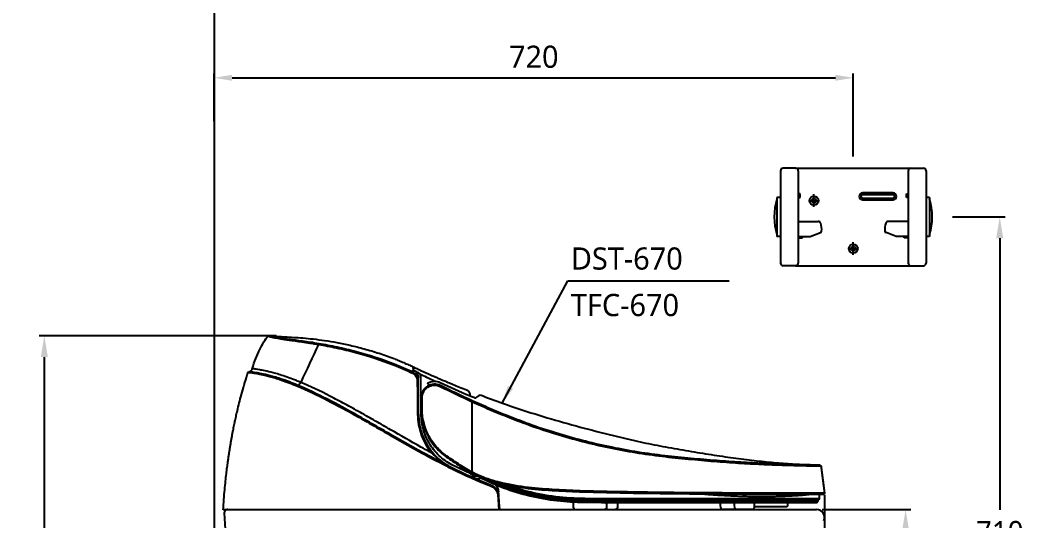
# Model space of a CAD drawing. Extents: x 5956 to 12061, y 2783 to 5292.
# Drawn here: x 5956 to 7088, y 3479 to 4044 of the extents above; entities that cross this region are included whole.
import ezdxf

# ---------------------------------------------------------------- set-up
doc = ezdxf.new("R2010")
doc.units = 0
doc.header["$LTSCALE"] = 20
doc.header["$MEASUREMENT"] = 0
doc.layers.get('0').update_dxf_attribs({"linetype": 'CONTINUOUS'})
doc.layers.get('DEFPOINTS').update_dxf_attribs({"linetype": 'CONTINUOUS'})
for name, color, linetype in [('1', 7, 'CONTINUOUS'), ('2', 2, 'CONTINUOUS'), ('4', 4, 'CONTINUOUS'), ('6', 6, 'CONTINUOUS')]:
    doc.layers.add(name, color=color, linetype=linetype)
doc.styles.add('ROMANS', font='NanumGothic.ttf', dxfattribs={"height": 10.144927})
doc.styles.get("Standard").update_dxf_attribs({"font": 'NanumGothic.ttf'})
doc.dimstyles.get("Standard").update_dxf_attribs({"dimtxt": 2.7, "dimasz": 2.5, "dimexe": 1.5, "dimexo": 1.5, "dimgap": 1.5, "dimtad": 1, "dimdec": 0, "dimlfac": 10, "dimzin": 0, "dimdsep": 46, "dimtxsty": 'Standard', "dimcen": 0, "dimclrt": 2, "dimadec": 0, "dimazin": 0, "dimtfac": 1, "dimtdec": 0, "dimtmove": 0, "dimatfit": 3, "dimfxl": 0, "dimtolj": 1, "dimtzin": 0, "dimarcsym": 0})

# ---------------------------------------------------------------- blocks, each defined once
blk = doc.blocks.new('*D58')
at = {"color": 3, "lineweight": -2}
for p, q in [((7006.6, 3821.8), (7065.9, 3821.8)), ((7059.9, 3797.8), (7059.9, 3491.7)), ((7059.9, 3135.8), (7059.9, 3441.8)), ((7049.4, 3111.8), (7065.9, 3111.8))]:
    blk.add_line(p, q, dxfattribs=at)
at = {"color": 3}
for points in [[(7055.9, 3797.8), (7063.9, 3797.8), (7059.9, 3821.8)], [(7055.9, 3135.8), (7063.9, 3135.8), (7059.9, 3111.8)]]:
    blk.add_solid(points, dxfattribs=at)
at = {"layer": 'DEFPOINTS', "color": 0}
for p in [(7004.8, 3821.8), (7047.6, 3111.8), (7059.9, 3111.8)]:
    blk.add_point(p, dxfattribs=at)
at = {"color": 2, "insert": (7059.9, 3466.8), "char_height": 24, "attachment_point": 5}
blk.add_mtext('\\A1;710', dxfattribs=at)
blk = doc.blocks.new('*D59')
at = {"layer": '1', "color": 3, "lineweight": -2}
for p, q in [((6174.8, 3929.7), (6174.8, 3983.6)), ((6194.8, 3978.6), (6874.8, 3978.6)), ((6894.8, 3889.9), (6894.8, 3983.6))]:
    blk.add_line(p, q, dxfattribs=at)
at = {"layer": '1', "color": 3}
for points in [[(6194.8, 3982), (6194.8, 3975.3), (6174.8, 3978.6)], [(6874.8, 3982), (6874.8, 3975.3), (6894.8, 3978.6)]]:
    blk.add_solid(points, dxfattribs=at)
at = {"layer": 'DEFPOINTS', "color": 0}
for p in [(6894.8, 3978.6), (6174.8, 3928.2), (6894.8, 3888.4)]:
    blk.add_point(p, dxfattribs=at)
at = {"layer": '1', "color": 2, "insert": (6534.8, 4002.2), "char_height": 25, "attachment_point": 5}
blk.add_mtext('\\A1;720', dxfattribs=at)
blk = doc.blocks.new('*D62')
at = {"color": 3, "lineweight": -2}
for p, q in [((6244.4, 3687.8), (5977.3, 3687.8)), ((5983.3, 3663.8), (5983.3, 3424.7)), ((5983.3, 3135.8), (5983.3, 3374.8)), ((6228.3, 3111.8), (5977.3, 3111.8))]:
    blk.add_line(p, q, dxfattribs=at)
at = {"color": 3}
for points in [[(5979.3, 3663.8), (5987.3, 3663.8), (5983.3, 3687.8)], [(5979.3, 3135.8), (5987.3, 3135.8), (5983.3, 3111.8)]]:
    blk.add_solid(points, dxfattribs=at)
at = {"layer": 'DEFPOINTS', "color": 0}
for p in [(6246.2, 3687.8), (5983.3, 3111.8), (6230.1, 3111.8)]:
    blk.add_point(p, dxfattribs=at)
at = {"color": 2, "insert": (5983.3, 3399.8), "char_height": 24, "attachment_point": 5}
blk.add_mtext('\\A1;575', dxfattribs=at)
blk = doc.blocks.new('*D63')
at = {"color": 3, "lineweight": -2}
for p, q in [((6859.9, 3491.8), (6959.8, 3491.8)), ((6953.8, 3467.8), (6953.8, 3326.8)), ((6953.8, 3135.8), (6953.8, 3276.7)), ((6726.6, 3111.8), (6959.8, 3111.8))]:
    blk.add_line(p, q, dxfattribs=at)
at = {"color": 3}
for points in [[(6949.8, 3467.8), (6957.8, 3467.8), (6953.8, 3491.8)], [(6949.8, 3135.8), (6957.8, 3135.8), (6953.8, 3111.8)]]:
    blk.add_solid(points, dxfattribs=at)
at = {"layer": 'DEFPOINTS', "color": 0}
for p in [(6858.1, 3491.8, 0), (6724.8, 3111.8), (6953.8, 3111.8)]:
    blk.add_point(p, dxfattribs=at)
at = {"color": 2, "insert": (6953.8, 3301.8), "char_height": 24, "attachment_point": 5}
blk.add_mtext('\\A1;380', dxfattribs=at)
blk = doc.blocks.new('*D55')
at = {"color": 3, "lineweight": -2}
for p, q in [((6862.4, 3508.3), (6862.4, 2895.9)), ((6174.8, 3110), (6174.8, 2895.9)), ((6198.8, 2901.9), (6838.4, 2901.9))]:
    blk.add_line(p, q, dxfattribs=at)
at = {"color": 3}
for points in [[(6198.8, 2905.9), (6198.8, 2897.9), (6174.8, 2901.9)], [(6838.4, 2905.9), (6838.4, 2897.9), (6862.4, 2901.9)]]:
    blk.add_solid(points, dxfattribs=at)
at = {"layer": 'DEFPOINTS', "color": 0}
for p in [(6862.4, 3510.1), (6174.8, 3111.8), (6862.4, 2901.9)]:
    blk.add_point(p, dxfattribs=at)
at = {"color": 2, "insert": (6498.5, 2926.9), "char_height": 24, "attachment_point": 5}
blk.add_mtext('\\A1;690', dxfattribs=at)

msp = doc.modelspace()

# ---------------------------------------------------------------- linework, layer by layer
at = {"color": 7}
for p, q in [((6186, 3487.7), (6194.4, 3342.2)), ((6190, 3492), (6853.4, 3492))]:
    msp.add_line(p, q, dxfattribs=at)
msp.add_arc((6853.4, 3483), 9, 334.1921, 90, dxfattribs=at)
at = {"layer": '1'}
for p, q in [((6845.1, 3840.1), (6856.1, 3840.1)), ((6850.5, 3833.2), (6850.5, 3847.5)), ((6894.8, 3778.9), (6894.8, 3793.3)), ((6889.4, 3785.8), (6900.4, 3785.8))]:
    msp.add_line(p, q, dxfattribs=at)
at = {"layer": '1', "color": 0, "linetype": 'Continuous'}
for p, q in [((6407.9, 3599.3), (6407.6, 3640.3)), ((6415.6, 3634.6), (6415.6, 3634.6)), ((6579.5, 3494), (6579.5, 3499.2)), ((6619.3, 3500), (6619.3, 3500)), ((6629.2, 3498.7), (6629.2, 3494)), ((6591.5, 3492), (6614.9, 3492)), ((6614.9, 3492), (6626.6, 3492)), ((6616.8, 3498.5), (6616.8, 3494)), ((6627.2, 3492), (6626.6, 3492)), ((6745.2, 3497), (6745.2, 3498.6)), ((6745.5, 3493.8), (6745.2, 3497)), ((6762.8, 3492), (6748.8, 3492)), ((6760.8, 3498.5), (6760.8, 3497)), ((6760.8, 3497), (6761.1, 3493.8)), ((6783.2, 3497), (6783, 3493.8)), ((6783.2, 3498.6), (6783.2, 3497))]:
    msp.add_line(p, q, dxfattribs=at)
at = {"layer": '1', "color": 7, "linetype": 'Continuous'}
msp.add_arc((6190, 3488), 4, 90, 184.9483, dxfattribs=at)
at = {"layer": '1', "color": 0, "linetype": 'Continuous'}
for centre, start, end in [((6581.5, 3494), 180, 270), ((6627.2, 3494), 270, 0), ((6747.5, 3494), 185, 270), ((6781, 3494), 270, 355)]:
    msp.add_arc(centre, 2, start, end, dxfattribs=at)
at = {"layer": '1', "color": 0, "linetype": 'Continuous', "extrusion": (0, 0, -1)}
for centre, major_axis, ratio, start_param, end_param in [((6415.9, 3634.2), (-0.472, -0.166), 0.998352, 5.760876, 7.675567), ((6436.6, 3541.1), (0.527, 0.85), 0.203101, 5.825232, 6.283098), ((6857.4, 3540.9), (-0.935, 0.354), 1, 1.234112, 2.650131), ((6469.9, 3529.8), (0.86, 2.87), 0.996884, 3.26037, 4.417299), ((6482.2, 3511), (-13, -0.8), 0.999993, 2.402259, 3.142017), ((6618.2, 3498.5), (0, -1.5), 0.951057, 1.570723, 3.141585)]:
    msp.add_ellipse(centre, major_axis=major_axis, ratio=ratio, start_param=start_param, end_param=end_param, dxfattribs=at)
at = {"layer": '1', "color": 0, "linetype": 'Continuous', "extrusion": (-1.12482e-32, 6.12323e-17, -1)}
for centre, major_axis, ratio, start_param, end_param in [((6861.4, 3510.1), (0, 1), 1, 1.441379, 3.143103), ((6759.5, 3498.5), (0, 1.5), 0.866025, 0, 1.570796), ((6614.9, 3494), (0, 2), 0.951057, 1.570796, 3.141593), ((6762.8, 3494), (0, 2), 0.866025, 3.141593, 4.625123)]:
    msp.add_ellipse(centre, major_axis=major_axis, ratio=ratio, start_param=start_param, end_param=end_param, dxfattribs=at)
at = {"layer": '1', "color": 0, "linetype": 'Continuous'}
for points, knots in [([(6217.6, 3650.4), (6218.8, 3654.4), (6221.4, 3661.9), (6225.7, 3672.1), (6230.2, 3680.6), (6233.7, 3685.4), (6235.5, 3687.5)], [0, 0, 0, 0, 0.304385, 0.571208, 0.80219, 1, 1, 1, 1]), ([(6235.4, 3687.5), (6235.5, 3687.5), (6235.5, 3687.6), (6235.7, 3687.7), (6235.7, 3687.7), (6235.7, 3687.7)], [0, 0, 0, 0, 0.378251, 0.985449, 1, 1, 1, 1]), ([(6235.4, 3687.4), (6235.4, 3687.4), (6235.4, 3687.4), (6235.4, 3687.4), (6235.9, 3687.3), (6237.8, 3686.8), (6238.5, 3686.6), (6240.6, 3686.2), (6241.8, 3685.9), (6245, 3685.2), (6247, 3684.9), (6252.1, 3684), (6255.3, 3683.5), (6263.2, 3682.3), (6268, 3681.7), (6276.4, 3680.6), (6279.3, 3680.1), (6285.6, 3679.2), (6288.9, 3678.6), (6292.3, 3678)], [0, 0, 0, 0, 0.00006, 0.00006, 0.250045, 0.250045, 0.375038, 0.375038, 0.50003, 0.50003, 0.625023, 0.625023, 0.750015, 0.750015, 0.875008, 0.875008, 0.937504, 0.937504, 1, 1, 1, 1]), ([(6292.9, 3678.8), (6286, 3680), (6279.8, 3680.9), (6268.7, 3682.4), (6263.8, 3683), (6256, 3684.1), (6252.9, 3684.5), (6247.8, 3685.4), (6245.9, 3685.8), (6242.6, 3686.4), (6241.4, 3686.6), (6239.4, 3687.1), (6238.6, 3687.2), (6236.7, 3687.6), (6236.2, 3687.8), (6236.2, 3687.8)], [0, 0, 0, 0, 0.125071, 0.125071, 0.250142, 0.250142, 0.375213, 0.375213, 0.500284, 0.500284, 0.625355, 0.625355, 0.750426, 0.750426, 1, 1, 1, 1]), ([(6236.2, 3687.7), (6237.4, 3687.7), (6240.9, 3687.5), (6247, 3687.1), (6255.1, 3686.6), (6264.5, 3686), (6275, 3685.4), (6286.7, 3684.2), (6299.5, 3682.5), (6313.4, 3680.2), (6328.3, 3677.1), (6344.2, 3673.1), (6360.7, 3668.1), (6371.8, 3664.2), (6377.3, 3662.1)], [0, 0, 0, 0, 0.023961, 0.072428, 0.128763, 0.193182, 0.266673, 0.348247, 0.437846, 0.535461, 0.641095, 0.754746, 0.876409, 1, 1, 1, 1]), ([(6292.3, 3678), (6298.8, 3676.9), (6305.7, 3675.6), (6319.7, 3672.6), (6326.8, 3670.9), (6348.5, 3665.1), (6362.8, 3660.4), (6376.9, 3654.9)], [0, 0, 0, 0, 0.25, 0.25, 0.5, 0.5, 1, 1, 1, 1]), ([(6377.4, 3655.8), (6363.3, 3661.3), (6349, 3666), (6327.4, 3671.7), (6320.2, 3673.4), (6306.2, 3676.4), (6299.4, 3677.7), (6292.9, 3678.8)], [0, 0, 0, 0, 0.5, 0.5, 0.75, 0.75, 1, 1, 1, 1]), ([(6377.4, 3662.1), (6379.1, 3661.4), (6382.8, 3659.9), (6388.3, 3657.6), (6393.6, 3655.2), (6397.1, 3653.6), (6398.7, 3652.8)], [0, 0, 0, 0, 0.246607, 0.50755, 0.767175, 1, 1, 1, 1]), ([(6184.8, 3491.7), (6185.1, 3495.5), (6185.6, 3503.1), (6186.5, 3513.8), (6187.5, 3523.6), (6188.4, 3532), (6189.3, 3539.3), (6190.1, 3545.2), (6190.8, 3550.1), (6191.4, 3554.2), (6192, 3558), (6192.6, 3561.9), (6193.3, 3565.9), (6193.9, 3569.8), (6194.6, 3573.6), (6195.3, 3577.3), (6196, 3580.8), (6196.6, 3584.2), (6197.4, 3588), (6198.4, 3592.6), (6199.7, 3598.6), (6201.4, 3606), (6203.5, 3614.6), (6206.2, 3624.5), (6209.3, 3635.3), (6211.7, 3642.8), (6213, 3646.6)], [0, 0, 0, 0, 0.072735, 0.14319, 0.205216, 0.259096, 0.30507, 0.343344, 0.374086, 0.398406, 0.422475, 0.447347, 0.473008, 0.498699, 0.52322, 0.546597, 0.569088, 0.590764, 0.61273, 0.642532, 0.681456, 0.729285, 0.785758, 0.850575, 0.923405, 1, 1, 1, 1]), ([(6213, 3646.6), (6213, 3646.7), (6213.1, 3646.8), (6213.2, 3647), (6213.3, 3647.1), (6213.3, 3647.1)], [0, 0, 0, 0, 0.274739, 0.694747, 1, 1, 1, 1]), ([(6213, 3646.6), (6213, 3646.6), (6213.5, 3646.5), (6216.2, 3646.2), (6218.1, 3646), (6223.1, 3645.2), (6225.1, 3644.8), (6230.2, 3643.7), (6233.2, 3643), (6240.8, 3641), (6245.4, 3639.6), (6256, 3636), (6262, 3633.7), (6268.5, 3631)], [0, 0, 0, 0, 0.249836, 0.249836, 0.499891, 0.499891, 0.624918, 0.624918, 0.749945, 0.749945, 0.874973, 0.874973, 1, 1, 1, 1]), ([(6268.2, 3632.2), (6262.1, 3634.7), (6256.4, 3636.9), (6246.2, 3640.4), (6241.6, 3641.8), (6234, 3643.8), (6231, 3644.5), (6225.9, 3645.6), (6223.9, 3645.9), (6218.9, 3646.7), (6217, 3646.9), (6214.4, 3647.2), (6213.8, 3647.2), (6213.7, 3647.2)], [0, 0, 0, 0, 0.12178, 0.12178, 0.249465, 0.249465, 0.377151, 0.377151, 0.504836, 0.504836, 0.760207, 0.760207, 1, 1, 1, 1]), ([(6213.8, 3647.3), (6213.9, 3647.3), (6214, 3647.3), (6214.4, 3647.4), (6215.1, 3647.7), (6216, 3648.2), (6216.8, 3648.9), (6217.4, 3649.8), (6217.6, 3650.4), (6217.7, 3650.7)], [0, 0, 0, 0, 0.059021, 0.184833, 0.321789, 0.487634, 0.667506, 0.875211, 1, 1, 1, 1]), ([(6272.2, 3635.3), (6270.6, 3636), (6269, 3636.6), (6266, 3637.8), (6264.5, 3638.4), (6260.2, 3640), (6257.4, 3641), (6252.2, 3642.8), (6249.7, 3643.6), (6245.3, 3645), (6243.2, 3645.5), (6237.6, 3647), (6234.6, 3647.7), (6229.6, 3648.8), (6227.7, 3649.1), (6222.9, 3650), (6220.9, 3650.3), (6218.3, 3650.6), (6217.7, 3650.7), (6217.7, 3650.7)], [0, 0, 0, 0, 0.031391, 0.031391, 0.062783, 0.062783, 0.125565, 0.125565, 0.188348, 0.188348, 0.25113, 0.25113, 0.376695, 0.376695, 0.50226, 0.50226, 0.753391, 0.753391, 1, 1, 1, 1]), ([(6376.9, 3654.9), (6380.6, 3653.5), (6384.1, 3652), (6391.2, 3648.9), (6394.8, 3647.3), (6398.3, 3645.7)], [0, 0, 0, 0, 0.499788, 0.499788, 1, 1, 1, 1]), ([(6398.8, 3646.5), (6395.2, 3648.2), (6391.7, 3649.8), (6384.6, 3652.9), (6381, 3654.4), (6377.4, 3655.8), (6377.4, 3655.8), (6377.4, 3655.8)], [0, 0, 0, 0, 0.499957, 0.499957, 0.999997, 0.999997, 1, 1, 1, 1]), ([(6398.6, 3652.9), (6400.1, 3652.2), (6403, 3650.8), (6407.1, 3648.9), (6410.9, 3647.2), (6413.2, 3646.1), (6414.4, 3645.7)], [0, 0, 0, 0, 0.289339, 0.554493, 0.789052, 1, 1, 1, 1]), ([(6398.7, 3652.8), (6398.7, 3652.8), (6398.7, 3652.8), (6398.7, 3652.8), (6398.7, 3652.7), (6398.7, 3652.2), (6398.7, 3651.8), (6398.7, 3650.7), (6398.8, 3650.2), (6398.8, 3649.4)], [0, 0, 0, 0, 0.000624, 0.000624, 0.362664, 0.362664, 0.724704, 0.724704, 1, 1, 1, 1]), ([(6398.7, 3649.3), (6400.1, 3648.7), (6401.4, 3648), (6404.1, 3646.4), (6405.4, 3645.6), (6406.8, 3644.7)], [0, 0, 0, 0, 0.5, 0.5, 1, 1, 1, 1]), ([(6398.7, 3649.3), (6400.5, 3648.5), (6402, 3647.2), (6404, 3644), (6404.6, 3642.2), (6404.6, 3640.3)], [0, 0, 0, 0, 0.5, 0.5, 1, 1, 1, 1]), ([(6404.6, 3637.5), (6404.6, 3639.4), (6404, 3641.3), (6402, 3644.5), (6400.5, 3645.7), (6398.8, 3646.5)], [0, 0, 0, 0, 0.5, 0.5, 1, 1, 1, 1]), ([(6407.6, 3562.4), (6396.2, 3568.7), (6384.8, 3575.3), (6367.8, 3585.1), (6362.1, 3588.4), (6350.7, 3594.9), (6345.1, 3598.1), (6333.7, 3604.5), (6328, 3607.7), (6316.6, 3613.9), (6310.8, 3616.9), (6293.9, 3625.6), (6282.7, 3630.9), (6272.2, 3635.3)], [0, 0, 0, 0, 0.25, 0.25, 0.375, 0.375, 0.5, 0.5, 0.625, 0.625, 0.75, 0.75, 1, 1, 1, 1]), ([(6398.3, 3645.7), (6399.9, 3644.9), (6401.2, 3643.8), (6403, 3640.9), (6403.5, 3639.2), (6403.6, 3637.5)], [0, 0, 0, 0, 0.5, 0.5, 1, 1, 1, 1]), ([(6403.6, 3637.5), (6403.6, 3636.8), (6403.6, 3636.2), (6403.6, 3632.8), (6403.6, 3630.2), (6403.7, 3618), (6403.8, 3608.6), (6403.9, 3599.1)], [0, 0, 0, 0, 0.052132, 0.052132, 0.260659, 0.260659, 1, 1, 1, 1]), ([(6404.6, 3637.5), (6404.6, 3638.1), (6404.6, 3638.6), (6404.6, 3639.5), (6404.6, 3639.9), (6404.6, 3640.3)], [0, 0, 0, 0, 0.535674, 0.535674, 1, 1, 1, 1]), ([(6414.1, 3645.8), (6416, 3644.9), (6419.6, 3643.3), (6424.5, 3641.2), (6428.5, 3639.4), (6431.7, 3638), (6435, 3636.7), (6439, 3635), (6444.5, 3632.7), (6451.4, 3629.8), (6456.5, 3627.8), (6459.3, 3626.7)], [0, 0, 0, 0, 0.129187, 0.238566, 0.328167, 0.398017, 0.452989, 0.543325, 0.664653, 0.816907, 1, 1, 1, 1]), ([(6415.6, 3634.6), (6417.7, 3635.8), (6420.1, 3636.5), (6424.8, 3636.7), (6427.2, 3636.2), (6429.4, 3635.2)], [0, 0, 0, 0, 0.5, 0.5, 1, 1, 1, 1]), ([(6268.5, 3631), (6279, 3626.6), (6290.5, 3621.1), (6313.5, 3609.4), (6324.9, 3603.2), (6342.1, 3593.5), (6347.8, 3590.3), (6359.2, 3583.7), (6364.9, 3580.5), (6382, 3570.6), (6393.4, 3564), (6405, 3557.7)], [0, 0, 0, 0, 0.25, 0.25, 0.5, 0.5, 0.625, 0.625, 0.75, 0.75, 1, 1, 1, 1]), ([(6405.4, 3558.5), (6393.8, 3564.8), (6382.4, 3571.4), (6365.3, 3581.3), (6359.6, 3584.6), (6348.1, 3591.1), (6342.4, 3594.4), (6325.2, 3604.1), (6313.7, 3610.4), (6290.9, 3622), (6279.8, 3627.3), (6269.1, 3631.8)], [0, 0, 0, 0, 0.25, 0.25, 0.375, 0.375, 0.5, 0.5, 0.75, 0.75, 1, 1, 1, 1]), ([(6429.7, 3631.6), (6427.4, 3632.7), (6424.8, 3633.2), (6419.8, 3633), (6417.3, 3632.2), (6410.8, 3628.1), (6408.1, 3623.2), (6408.1, 3618)], [0, 0, 0, 0, 0.25, 0.25, 0.5, 0.5, 1, 1, 1, 1]), ([(6409.1, 3618.1), (6409.1, 3622.8), (6411.6, 3627.5), (6417.6, 3631.3), (6420, 3632), (6424.7, 3632.3), (6427.1, 3631.8), (6429.2, 3630.7)], [0, 0, 0, 0, 0.5, 0.5, 0.75, 0.75, 1, 1, 1, 1]), ([(6415.6, 3633.8), (6415.7, 3633.6), (6415.7, 3633.3), (6415.9, 3632.8), (6416, 3632.6), (6416.1, 3632.1), (6416.2, 3631.9), (6416.3, 3631.7)], [0, 0, 0, 0, 0.407109, 0.407109, 0.718245, 0.718245, 1, 1, 1, 1]), ([(6459, 3626.8), (6459.5, 3626.6), (6460.5, 3626), (6461.8, 3624.7), (6462.6, 3623.1), (6462.8, 3621.9), (6462.8, 3621.3)], [0, 0, 0, 0, 0.244525, 0.5, 0.755475, 1, 1, 1, 1]), ([(6409, 3605.1), (6409, 3605.8), (6409, 3606.4), (6409, 3609.8), (6409.1, 3612.4), (6409.1, 3616.1), (6409.1, 3617.1), (6409.1, 3618.1)], [0, 0, 0, 0, 0.154236, 0.154236, 0.771181, 0.771181, 1, 1, 1, 1]), ([(6462.5, 3620.3), (6464.2, 3619.6), (6465.9, 3618.9), (6468.5, 3618), (6469.4, 3617.7), (6469.5, 3617.8)], [0, 0, 0, 0, 0.5, 0.5, 1, 1, 1, 1]), ([(6465.3, 3534), (6465.3, 3537.7), (6465.4, 3541.3), (6465.4, 3556.7), (6465.4, 3568.5), (6465.4, 3591.3), (6465.4, 3602.4), (6465.4, 3613.5)], [0, 0, 0, 0, 0.138228, 0.138228, 0.581115, 0.581115, 1, 1, 1, 1]), ([(6465.4, 3613.5), (6465.4, 3613.7), (6465.4, 3613.8), (6465.4, 3614), (6465.4, 3614.2), (6465.4, 3614.4), (6465.4, 3614.4), (6465.4, 3614.5), (6465.4, 3614.6), (6465.4, 3614.6)], [0, 0, 0, 0, 0.266094, 0.266094, 0.532998, 0.532998, 0.785782, 0.785782, 1, 1, 1, 1]), ([(6857.4, 3541.9), (6857.4, 3541.9), (6856.3, 3542), (6853.2, 3542), (6851.8, 3542), (6848.6, 3542.1), (6846.8, 3542.1), (6840.4, 3542.3), (6835.2, 3542.4), (6826, 3542.6), (6822.7, 3542.7), (6815.6, 3542.9), (6812, 3543.1), (6800.7, 3543.5), (6792.7, 3543.8), (6775.8, 3544.7), (6767, 3545.2), (6748.8, 3546.4), (6739.5, 3547.1), (6720.5, 3548.7), (6710.8, 3549.6), (6691.1, 3551.5), (6681.2, 3552.6), (6661.3, 3555.2), (6651.3, 3556.7), (6621.5, 3562), (6601.6, 3566.4), (6571.9, 3574.5), (6561.9, 3577.4), (6542.2, 3583.7), (6532.4, 3587.1), (6503.3, 3598), (6484.2, 3606), (6465.4, 3614.6)], [0, 0, 0, 0, 0.0625, 0.0625, 0.09375, 0.09375, 0.125, 0.125, 0.1875, 0.1875, 0.21875, 0.21875, 0.25, 0.25, 0.3125, 0.3125, 0.375, 0.375, 0.4375, 0.4375, 0.5, 0.5, 0.5625, 0.5625, 0.625, 0.625, 0.75, 0.75, 0.8125, 0.8125, 0.875, 0.875, 1, 1, 1, 1]), ([(6465.4, 3613.5), (6484.3, 3604.9), (6503.4, 3596.9), (6532.6, 3586.1), (6542.4, 3582.6), (6562.3, 3576.3), (6572.2, 3573.4), (6602, 3565.4), (6622, 3560.9), (6651.9, 3555.7), (6661.9, 3554.2), (6681.8, 3551.6), (6691.8, 3550.5), (6711.5, 3548.6), (6721.3, 3547.7), (6740.4, 3546.1), (6749.7, 3545.4), (6767.8, 3544.2), (6776.7, 3543.7), (6793.6, 3542.9), (6801.6, 3542.5), (6812.9, 3542.1), (6816.6, 3542), (6823.6, 3541.8), (6827, 3541.7), (6836.2, 3541.5), (6841.4, 3541.4), (6847.7, 3541.2), (6849.6, 3541.2), (6852.8, 3541.2), (6854.1, 3541.1), (6857.3, 3541.1), (6858.4, 3541.1), (6858.4, 3541.1)], [0, 0, 0, 0, 0.125, 0.125, 0.1875, 0.1875, 0.25, 0.25, 0.375, 0.375, 0.4375, 0.4375, 0.5, 0.5, 0.5625, 0.5625, 0.625, 0.625, 0.6875, 0.6875, 0.75, 0.75, 0.78125, 0.78125, 0.8125, 0.8125, 0.875, 0.875, 0.90625, 0.90625, 0.9375, 0.9375, 1, 1, 1, 1]), ([(6469.5, 3617.8), (6470.3, 3618.5), (6471.1, 3619), (6472.3, 3619.8), (6472.8, 3620.1), (6474.5, 3621.2), (6474.5, 3621), (6474.5, 3621.2), (6474.5, 3621.2), (6474.5, 3621.2)], [0, 0, 0, 0, 0.249929, 0.249929, 0.499857, 0.499857, 0.999715, 0.999715, 1, 1, 1, 1]), ([(6474.5, 3621.2), (6482.9, 3617.9), (6503.3, 3610.3), (6536.1, 3599.4), (6573.1, 3588.6), (6610.5, 3578.7), (6644, 3570.4), (6673.7, 3564.2), (6699.5, 3559.6), (6725.1, 3555.3), (6750.1, 3551.5), (6774, 3548.2), (6796.8, 3545.7), (6818.4, 3543.8), (6838.5, 3542.6), (6851.4, 3542.1), (6857.4, 3542)], [0, 0, 0, 0, 0.068423, 0.16654, 0.264421, 0.362867, 0.461642, 0.528285, 0.595086, 0.661645, 0.726435, 0.788313, 0.846094, 0.901252, 0.954235, 1, 1, 1, 1]), ([(6408, 3605.1), (6408, 3600), (6408.6, 3594.9), (6411, 3585), (6412.7, 3580.3), (6417.3, 3571.3), (6420.1, 3567), (6426.6, 3559.3), (6430.3, 3555.8), (6434.4, 3552.8)], [0, 0, 0, 0, 0.25, 0.25, 0.5, 0.5, 0.75, 0.75, 1, 1, 1, 1]), ([(6434.9, 3553.6), (6430.9, 3556.6), (6427.3, 3560), (6420.9, 3567.6), (6418.1, 3571.8), (6413.7, 3580.7), (6411.9, 3585.4), (6409.6, 3595.1), (6409, 3600.1), (6409, 3605.1)], [0, 0, 0, 0, 0.25, 0.25, 0.5, 0.5, 0.75, 0.75, 1, 1, 1, 1]), ([(6403.9, 3599.1), (6404, 3591.3), (6405.4, 3583.6), (6410.7, 3568.8), (6414.6, 3562.1), (6419.6, 3556)], [0, 0, 0, 0, 0.5, 0.5, 1, 1, 1, 1]), ([(6404.9, 3599.3), (6405, 3592.9), (6405.9, 3586.6), (6409.5, 3574.6), (6412.1, 3568.8), (6417.2, 3560.8), (6419, 3558.3), (6423.1, 3553.5), (6425.3, 3551.2), (6432.3, 3544.9), (6437.6, 3541.4), (6443.3, 3538.6)], [0, 0, 0, 0, 0.25, 0.25, 0.5, 0.5, 0.625, 0.625, 0.75, 0.75, 1, 1, 1, 1]), ([(6420.4, 3556.6), (6415.5, 3562.6), (6411.7, 3569.2), (6406.4, 3583.7), (6405, 3591.4), (6404.9, 3599.1)], [0, 0, 0, 0, 0.5, 0.5, 1, 1, 1, 1]), ([(6444.6, 3541.3), (6439.1, 3543.9), (6434.2, 3547.3), (6427.4, 3553.3), (6425.3, 3555.5), (6421.4, 3560.1), (6419.6, 3562.5), (6414.8, 3570.1), (6412.3, 3575.7), (6408.9, 3587.1), (6408, 3593.2), (6407.9, 3599.3)], [0, 0, 0, 0, 0.25, 0.25, 0.375, 0.375, 0.5, 0.5, 0.75, 0.75, 1, 1, 1, 1]), ([(6419.6, 3556), (6418.9, 3556.3), (6418.2, 3556.7), (6414.2, 3558.9), (6410.9, 3560.6), (6407.6, 3562.4)], [0, 0, 0, 0, 0.178024, 0.178024, 1, 1, 1, 1]), ([(6434.4, 3552.8), (6439.3, 3549.1), (6444.4, 3545.6), (6454.7, 3538.8), (6459.9, 3535.6), (6465.3, 3532.8)], [0, 0, 0, 0, 0.5, 0.5, 1, 1, 1, 1]), ([(6465.3, 3534), (6460, 3536.8), (6454.9, 3539.9), (6444.8, 3546.6), (6439.8, 3550), (6434.9, 3553.6)], [0, 0, 0, 0, 0.5, 0.5, 1, 1, 1, 1]), ([(6443.3, 3538.6), (6445.1, 3537.8), (6446.9, 3536.9), (6452.7, 3534.2), (6456.7, 3532.3), (6460.7, 3530.5)], [0, 0, 0, 0, 0.312735, 0.312735, 1, 1, 1, 1]), ([(6466.9, 3529.8), (6466.8, 3529.8), (6466.1, 3530.3), (6464.2, 3531.6), (6463.1, 3532.4), (6461.9, 3533.2)], [0, 0, 0, 0, 0.5, 0.5, 1, 1, 1, 1]), ([(6862.4, 3510.2), (6862.4, 3510.2), (6861.3, 3510.2), (6857, 3510.2), (6853.8, 3510.2), (6845.4, 3510.3), (6840.1, 3510.3), (6831, 3510.3), (6827.8, 3510.3), (6821, 3510.3), (6817.4, 3510.3), (6806.3, 3510.3), (6798.3, 3510.3), (6781.7, 3510.4), (6773.1, 3510.4), (6755.3, 3510.5), (6746, 3510.6), (6727, 3510.7), (6717.2, 3510.8), (6687.8, 3511), (6667.9, 3511.3), (6627.7, 3511.9), (6607.2, 3512.3), (6576.3, 3513.4), (6566, 3513.9), (6545.4, 3515.1), (6535.1, 3515.9), (6514.6, 3518.5), (6504.5, 3520.4), (6489.4, 3524.3), (6484.3, 3525.9), (6474.6, 3529.5), (6469.9, 3531.6), (6465.3, 3534)], [0, 0, 0, 0, 0.0625, 0.0625, 0.125, 0.125, 0.1875, 0.1875, 0.21875, 0.21875, 0.25, 0.25, 0.3125, 0.3125, 0.375, 0.375, 0.4375, 0.4375, 0.5, 0.5, 0.625, 0.625, 0.75, 0.75, 0.8125, 0.8125, 0.875, 0.875, 0.9375, 0.9375, 0.96875, 0.96875, 1, 1, 1, 1]), ([(6465.3, 3532.8), (6469.9, 3530.5), (6474.6, 3528.4), (6484.3, 3524.8), (6489.3, 3523.3), (6504.4, 3519.3), (6514.5, 3517.5), (6534.9, 3514.9), (6545.1, 3514.1), (6565.7, 3512.8), (6575.9, 3512.4), (6606.8, 3511.3), (6627.2, 3510.9), (6667.3, 3510.2), (6687.1, 3510), (6716.4, 3509.7), (6726.2, 3509.7), (6745.2, 3509.5), (6754.4, 3509.5), (6772.2, 3509.4), (6780.8, 3509.3), (6797.4, 3509.3), (6805.3, 3509.2), (6816.4, 3509.2), (6820, 3509.2), (6826.8, 3509.2), (6830, 3509.2), (6839.1, 3509.2), (6844.4, 3509.1), (6852.8, 3509.1), (6856, 3509.1), (6860.3, 3509.1), (6861.4, 3509.1), (6861.4, 3509.1)], [0, 0, 0, 0, 0.03125, 0.03125, 0.0625, 0.0625, 0.125, 0.125, 0.1875, 0.1875, 0.25, 0.25, 0.375, 0.375, 0.5, 0.5, 0.5625, 0.5625, 0.625, 0.625, 0.6875, 0.6875, 0.75, 0.75, 0.78125, 0.78125, 0.8125, 0.8125, 0.875, 0.875, 0.9375, 0.9375, 1, 1, 1, 1]), ([(6460.7, 3530.5), (6462.6, 3529.6), (6464.5, 3528.8), (6467.5, 3527.5), (6468.6, 3527.1), (6468.7, 3527)], [0, 0, 0, 0, 0.5, 0.5, 1, 1, 1, 1]), ([(6472.1, 3529.7), (6472.1, 3529.8), (6472.2, 3529.8), (6472.5, 3530.1), (6472.6, 3530.4), (6472.6, 3530.4), (6472.5, 3530.1), (6472, 3529.6), (6471.6, 3529.4), (6470.2, 3529.1), (6468.7, 3529.2), (6466.9, 3529.8)], [0, 0, 0, 0, 0.034488, 0.034488, 0.227591, 0.227591, 0.420693, 0.420693, 0.613795, 0.613795, 1, 1, 1, 1]), ([(6468.7, 3527), (6470.6, 3526.5), (6472, 3526.3), (6473.5, 3526.6), (6473.9, 3526.9), (6474.4, 3527.3), (6474.5, 3527.7), (6474.5, 3527.7), (6474.5, 3527.7), (6474.5, 3527.7)], [0, 0, 0, 0, 0.499963, 0.499963, 0.749944, 0.749944, 0.999925, 0.999925, 1, 1, 1, 1]), ([(6471.8, 3529.8), (6475.4, 3527.7), (6479.1, 3525.8), (6492.2, 3519.5), (6501.8, 3515.8), (6521.5, 3509.5), (6531.6, 3506.9), (6551.9, 3503), (6562.2, 3501.7), (6582.8, 3500.2), (6593.1, 3500.1), (6613.6, 3500), (6623.9, 3500), (6654.4, 3500), (6674.6, 3500), (6714.2, 3500), (6733.6, 3500), (6770.3, 3500), (6787.4, 3500), (6810.6, 3500), (6817.8, 3500), (6830.5, 3500), (6836, 3500), (6844.8, 3500), (6848.2, 3500), (6852.7, 3500), (6853.8, 3500), (6853.8, 3500)], [0, 0, 0, 0, 0.026199, 0.026199, 0.09112, 0.09112, 0.15604, 0.15604, 0.22096, 0.22096, 0.28588, 0.28588, 0.3508, 0.3508, 0.48064, 0.48064, 0.61048, 0.61048, 0.74032, 0.74032, 0.80524, 0.80524, 0.87016, 0.87016, 0.93508, 0.93508, 1, 1, 1, 1]), ([(6472.9, 3529.2), (6472.9, 3529.1), (6473.2, 3528.6), (6473.7, 3528), (6474.3, 3527.8), (6474.5, 3527.7)], [0, 0, 0, 0, 0.193652, 0.663164, 1, 1, 1, 1]), ([(6854.8, 3501), (6854.8, 3501), (6853.7, 3501), (6849.2, 3501), (6845.9, 3501), (6837, 3501), (6831.6, 3501), (6818.9, 3501), (6811.7, 3501), (6788.6, 3501), (6771.4, 3501), (6734.7, 3501), (6715.3, 3501), (6675.6, 3501), (6655.4, 3501), (6624.8, 3501), (6614.5, 3501), (6594, 3501), (6583.6, 3501.1), (6563, 3502.6), (6552.7, 3503.9), (6532.3, 3507.7), (6522.3, 3510.3), (6502.5, 3516.6), (6492.8, 3520.3), (6482.4, 3525.3), (6481.3, 3525.8), (6480.3, 3526.3)], [0, 0, 0, 0, 0.066155, 0.066155, 0.132311, 0.132311, 0.198466, 0.198466, 0.264621, 0.264621, 0.396932, 0.396932, 0.529242, 0.529242, 0.661553, 0.661553, 0.727708, 0.727708, 0.793864, 0.793864, 0.860019, 0.860019, 0.926174, 0.926174, 0.99233, 0.99233, 1, 1, 1, 1]), ([(6486.9, 3518.1), (6489, 3517.3), (6490.8, 3515.8), (6493.5, 3512.2), (6494.3, 3510), (6494.4, 3507.7)], [0, 0, 0, 0, 0.5, 0.5, 1, 1, 1, 1]), ([(6495.4, 3507.7), (6495.3, 3510.2), (6494.4, 3512.6), (6491.5, 3516.5), (6489.6, 3518.1), (6487.3, 3519)], [0, 0, 0, 0, 0.5, 0.5, 1, 1, 1, 1]), ([(6495.4, 3507.7), (6495.4, 3507.8), (6495.4, 3508.1), (6495.3, 3509.4), (6495.3, 3509.9), (6495.2, 3510.8), (6495.2, 3511.1), (6495.2, 3511.6), (6495.2, 3511.8), (6495.2, 3511.8), (6495.2, 3511.8), (6495.2, 3511.8)], [0, 0, 0, 0, 0.496185, 0.496185, 0.744278, 0.744278, 0.868325, 0.868325, 0.992371, 0.992371, 1, 1, 1, 1]), ([(6498.6, 3520.5), (6505, 3518), (6511.5, 3515.8), (6528.6, 3510.8), (6539.2, 3508.3), (6560.8, 3504.9), (6571.8, 3503.8), (6593.8, 3502.9), (6604.7, 3503), (6637.2, 3503), (6658.6, 3503), (6690.3, 3503), (6700.8, 3503), (6721.5, 3503), (6731.9, 3503), (6751.9, 3503), (6761.7, 3503), (6780.3, 3503), (6789.3, 3503), (6806.3, 3503), (6814.3, 3503), (6825, 3503), (6828.3, 3503), (6834.6, 3503), (6837.4, 3503), (6845, 3503), (6848.9, 3503), (6852.8, 3503), (6853.8, 3503), (6855.1, 3503), (6855.5, 3503), (6855.5, 3503)], [0, 0, 0, 0, 0.045848, 0.045848, 0.119245, 0.119245, 0.192641, 0.192641, 0.266037, 0.266037, 0.41283, 0.41283, 0.486226, 0.486226, 0.559622, 0.559622, 0.633019, 0.633019, 0.706415, 0.706415, 0.779811, 0.779811, 0.816509, 0.816509, 0.853207, 0.853207, 0.926604, 0.926604, 0.963302, 0.963302, 1, 1, 1, 1]), ([(6856.5, 3504.1), (6856.5, 3504.1), (6856.1, 3504.1), (6854.8, 3504.1), (6853.8, 3504.1), (6849.9, 3504.1), (6846.1, 3504.1), (6838.5, 3504.1), (6835.7, 3504.1), (6829.5, 3504.1), (6826.2, 3504.1), (6815.5, 3504.1), (6807.6, 3504.1), (6790.6, 3504.1), (6781.7, 3504.1), (6763, 3504.1), (6753.3, 3504.1), (6733.3, 3504.1), (6723, 3504.1), (6702.2, 3504.1), (6691.7, 3504.1), (6660.1, 3504.1), (6638.7, 3504.1), (6606.1, 3504.1), (6595.2, 3504), (6573.2, 3504.8), (6562.2, 3505.8), (6540.6, 3509.1), (6530, 3511.5), (6514.8, 3515.9), (6510.2, 3517.4), (6505.6, 3519)], [0, 0, 0, 0, 0.037199, 0.037199, 0.074397, 0.074397, 0.148795, 0.148795, 0.185993, 0.185993, 0.223192, 0.223192, 0.297589, 0.297589, 0.371987, 0.371987, 0.446384, 0.446384, 0.520781, 0.520781, 0.595179, 0.595179, 0.743973, 0.743973, 0.81837, 0.81837, 0.892768, 0.892768, 0.967165, 0.967165, 1, 1, 1, 1]), ([(6494.4, 3507.7), (6494.5, 3507.1), (6494.5, 3506.4), (6494.7, 3503.1), (6494.9, 3500.4), (6495.1, 3497.4), (6495.1, 3497), (6495.3, 3495), (6495.4, 3493.4), (6495.5, 3491.8)], [0, 0, 0, 0, 0.124882, 0.124882, 0.624411, 0.624411, 0.698332, 0.698332, 1, 1, 1, 1]), ([(6496.5, 3491.8), (6496.4, 3493.4), (6496.3, 3495), (6495.9, 3500.3), (6495.7, 3504), (6495.4, 3507.7)], [0, 0, 0, 0, 0.302745, 0.302745, 1, 1, 1, 1]), ([(6579.5, 3499.1), (6579.5, 3499.2), (6579.5, 3499.4), (6579.4, 3499.6), (6579.3, 3499.8), (6579.2, 3500.1), (6579, 3500.3), (6578.8, 3500.4), (6578.8, 3500.5), (6578.8, 3500.5)], [0, 0, 0, 0, 0.090099, 0.178574, 0.265831, 0.353117, 0.535607, 0.746732, 1, 1, 1, 1]), ([(6630, 3500), (6630.1, 3500), (6630.5, 3500), (6630.7, 3500), (6630.8, 3500), (6630.6, 3500), (6630.4, 3500), (6630.4, 3500)], [0, 0, 0, 0, 0.227405, 0.453231, 0.67818, 0.902831, 1, 1, 1, 1]), ([(6642.2, 3503), (6642.7, 3503), (6643.2, 3503), (6643.8, 3503), (6643.9, 3503), (6644, 3503)], [0, 0, 0, 0, 0.810514, 0.810514, 1, 1, 1, 1]), ([(6849.5, 3509.2), (6847.6, 3508.9), (6845.3, 3508.6), (6838.1, 3507.9), (6832.4, 3507.4), (6825, 3507.1), (6824.1, 3507), (6822.4, 3506.9), (6821.5, 3506.9), (6818.8, 3506.8), (6817, 3506.7), (6814.2, 3506.6), (6813.3, 3506.6), (6811.4, 3506.5), (6810.4, 3506.5), (6807.5, 3506.4), (6805.5, 3506.4), (6802.5, 3506.3), (6801.5, 3506.3), (6799.4, 3506.3), (6798.4, 3506.3), (6795.3, 3506.3), (6793.2, 3506.3), (6786.8, 3506.3), (6782.4, 3506.3), (6776.9, 3506.4), (6775.7, 3506.4), (6773.5, 3506.5), (6772.4, 3506.5), (6768.9, 3506.6), (6766.6, 3506.7), (6763.1, 3506.9), (6761.9, 3506.9), (6759.6, 3507), (6758.4, 3507.1), (6756, 3507.2), (6754.8, 3507.2), (6752.4, 3507.4), (6751.2, 3507.4), (6748.8, 3507.6), (6747.6, 3507.6), (6745.1, 3507.8), (6744, 3507.8), (6740.3, 3508.1), (6737.8, 3508.2), (6734.1, 3508.5), (6732.9, 3508.6), (6730.4, 3508.7), (6729.1, 3508.8), (6726.6, 3509), (6725.4, 3509.1), (6722.8, 3509.3), (6721.6, 3509.3), (6719.7, 3509.5), (6719, 3509.5), (6718.3, 3509.6)], [0, 0, 0, 0, 0.103648, 0.103648, 0.280567, 0.280567, 0.302682, 0.302682, 0.324797, 0.324797, 0.369026, 0.369026, 0.391141, 0.391141, 0.413256, 0.413256, 0.457486, 0.457486, 0.479601, 0.479601, 0.501716, 0.501716, 0.545945, 0.545945, 0.634405, 0.634405, 0.656519, 0.656519, 0.678634, 0.678634, 0.722864, 0.722864, 0.744979, 0.744979, 0.767094, 0.767094, 0.789208, 0.789208, 0.811323, 0.811323, 0.833438, 0.833438, 0.855553, 0.855553, 0.899783, 0.899783, 0.921898, 0.921898, 0.944012, 0.944012, 0.966127, 0.966127, 0.988242, 0.988242, 1, 1, 1, 1]), ([(6745.2, 3498.5), (6745.2, 3498.6), (6745.2, 3498.8), (6745.2, 3498.9), (6745.2, 3499), (6745.1, 3499.1), (6745.1, 3499.2), (6745, 3499.3), (6744.9, 3499.5), (6744.7, 3499.7), (6744.6, 3499.8), (6744.7, 3499.9)], [0, 0, 0, 0, 0.088868, 0.128407, 0.147178, 0.166163, 0.186556, 0.209767, 0.269916, 0.464374, 1, 1, 1, 1]), ([(6784.2, 3500), (6784.2, 3500), (6784.2, 3499.9), (6784, 3499.9), (6783.8, 3499.7), (6783.6, 3499.5), (6783.5, 3499.4), (6783.4, 3499.3), (6783.4, 3499.2), (6783.3, 3498.9), (6783.2, 3498.7), (6783.2, 3498.5)], [0, 0, 0, 0, 0.03045, 0.300059, 0.473074, 0.539314, 0.596284, 0.647395, 0.69576, 0.792348, 1, 1, 1, 1]), ([(6820.8, 3500), (6820.8, 3499.3), (6820.8, 3498.6), (6820.7, 3497.3), (6820.7, 3496.6), (6820.6, 3495.9)], [0, 0, 0, 0, 0.519892, 0.519892, 1, 1, 1, 1]), ([(6854.9, 3503), (6854.9, 3503), (6853.6, 3503), (6848.5, 3503), (6844.7, 3503), (6839.7, 3503)], [0, 0, 0, 0, 0.5, 0.5, 1, 1, 1, 1]), ([(6853.8, 3500), (6853.9, 3500), (6854, 3500.1), (6854.2, 3500.1), (6854.3, 3500.2), (6854.5, 3500.3), (6854.6, 3500.4), (6854.7, 3500.6), (6854.7, 3500.7), (6854.8, 3500.9), (6854.8, 3500.9), (6854.8, 3501)], [0, 0, 0, 0, 0.219828, 0.219828, 0.439662, 0.439662, 0.659497, 0.659497, 0.879331, 0.879331, 1, 1, 1, 1]), ([(6855.8, 3503.1), (6855.8, 3503.1), (6855.7, 3503.1), (6855.6, 3503), (6855.5, 3503), (6855.5, 3503), (6855.5, 3503), (6855.5, 3503)], [0, 0, 0, 0, 0.27179, 0.662941, 0.844516, 0.951432, 1, 1, 1, 1]), ([(6859.9, 3509.1), (6859.9, 3509.1), (6858.9, 3509.1), (6856.5, 3509.1), (6856.2, 3509.1), (6855.9, 3509.1)], [0, 0, 0, 0, 0.887949, 0.887949, 1, 1, 1, 1]), ([(6184.8, 3491.8), (6184.8, 3491.8), (6185.7, 3491.8), (6188.5, 3491.8), (6189.8, 3491.8), (6193.1, 3491.8), (6195.2, 3491.8), (6200.6, 3491.8), (6203.9, 3491.8), (6210.5, 3491.8), (6212.9, 3491.8), (6218.3, 3491.8), (6221.3, 3491.8), (6231, 3491.8), (6238.6, 3491.8), (6255, 3491.8), (6263.8, 3491.8), (6281.8, 3491.8), (6290.9, 3491.8), (6309.2, 3491.8), (6318.4, 3491.8), (6346.3, 3491.8), (6364.9, 3491.8), (6402.2, 3491.8), (6420.9, 3491.8), (6458.2, 3491.8), (6476.8, 3491.8), (6495.5, 3491.8)], [0, 0, 0, 0, 0.124918, 0.124918, 0.187424, 0.187424, 0.24993, 0.24993, 0.312436, 0.312436, 0.343689, 0.343689, 0.374942, 0.374942, 0.437448, 0.437448, 0.499953, 0.499953, 0.562459, 0.562459, 0.624965, 0.624965, 0.749977, 0.749977, 0.874988, 0.874988, 1, 1, 1, 1]), ([(6495.5, 3491.8), (6495.6, 3491.8), (6495.7, 3491.8), (6495.9, 3491.8), (6496, 3491.8), (6496.2, 3491.8), (6496.2, 3491.8), (6496.4, 3491.8), (6496.4, 3491.8), (6496.4, 3491.8), (6496.5, 3491.8), (6496.5, 3491.8)], [0, 0, 0, 0, 0.215031, 0.215031, 0.430091, 0.430091, 0.644731, 0.644731, 0.858979, 0.858979, 1, 1, 1, 1]), ([(6819.6, 3495), (6819.6, 3495), (6819.4, 3495), (6818.3, 3495), (6817.5, 3495), (6814.5, 3495), (6811.5, 3495), (6803.6, 3495), (6798.9, 3495), (6790.8, 3495), (6787.9, 3495), (6784.4, 3495), (6783.8, 3495), (6783.1, 3495)], [0, 0, 0, 0, 0.138384, 0.138384, 0.276769, 0.276769, 0.553537, 0.553537, 0.830306, 0.830306, 0.968691, 0.968691, 1, 1, 1, 1]), ([(6820.6, 3495.9), (6820.6, 3495.7), (6820.5, 3495.5), (6820.1, 3495.1), (6819.9, 3495), (6819.6, 3495)], [0, 0, 0, 0, 0.5, 0.5, 1, 1, 1, 1])]:
    msp.add_open_spline(points, degree=3, knots=knots, dxfattribs=at)
for points, degree in [([(6292.3, 3678), (6285.6, 3663.8), (6278.9, 3649.6), (6272.2, 3635.3)], 3), ([(6292.9, 3678.8), (6292.6, 3678.8), (6292.4, 3678.5), (6292.3, 3678)], 3), ([(6398.7, 3649.5), (6398.7, 3649.4), (6398.7, 3649.4), (6398.7, 3649.3)], 3), ([(6398.7, 3649.3), (6398.7, 3648.6), (6398.8, 3647.6), (6398.8, 3646.5)], 3), ([(6272.2, 3635.3), (6271.5, 3633.6), (6270.2, 3632.2), (6269.1, 3631.8)], 3), ([(6404.9, 3599.1), (6404.8, 3611.9), (6404.7, 3624.7), (6404.6, 3637.5)], 3), ([(6407.6, 3640.3), (6407.6, 3641.8), (6407.3, 3643.2), (6406.8, 3644.7)], 3), ([(6406.8, 3644.7), (6409.2, 3643.5), (6411.5, 3642.4), (6413.9, 3641.2)], 3), ([(6413.9, 3641.2), (6417.3, 3639.6), (6420.7, 3638), (6424.1, 3636.4)], 3), ([(6429.4, 3635.2), (6440.4, 3630.1), (6451.4, 3625.1), (6462.5, 3620.3)], 3), ([(6269.1, 3631.8), (6268.8, 3631.9), (6268.5, 3632), (6268.2, 3632.2)], 3), ([(6268.5, 3631), (6268.6, 3631.4), (6268.9, 3631.7), (6269.1, 3631.8)], 3), ([(6429.2, 3630.7), (6441.2, 3624.8), (6453.3, 3619.1), (6465.4, 3613.5)], 3), ([(6465.4, 3614.6), (6453.4, 3620), (6441.5, 3625.7), (6429.7, 3631.6)], 3), ([(6408.1, 3618), (6408.1, 3613.7), (6408.1, 3609.4), (6408, 3605.1)], 3), ([(6408.1, 3618.2), (6408.1, 3618.1), (6408.1, 3618.1), (6408.1, 3618)], 3), ([(6462.8, 3621.3), (6462.8, 3621), (6462.8, 3620.6), (6462.8, 3620.2)], 3), ([(6405, 3557.7), (6415.4, 3552), (6425.9, 3546.4), (6436.6, 3541.1)], 3), ([(6437, 3541.9), (6426.3, 3547.2), (6415.8, 3552.7), (6405.4, 3558.5)], 3), ([(6419.6, 3556), (6424.8, 3550.4), (6430.6, 3545.7), (6437, 3541.9)], 3), ([(6437.1, 3541.9), (6430.8, 3545.8), (6425.2, 3550.7), (6420.4, 3556.6)], 3), ([(6436.6, 3541.1), (6438.6, 3539.9), (6440.6, 3538.8), (6442.7, 3537.7)], 3), ([(6443.1, 3538.6), (6441.1, 3539.6), (6439.1, 3540.7), (6437.1, 3541.9)], 3), ([(6442.7, 3537.7), (6457.2, 3530.7), (6471.9, 3524.1), (6486.9, 3518.1)], 3), ([(6487.3, 3519), (6472.3, 3524.9), (6457.6, 3531.5), (6443.1, 3538.6)], 3), ([(6461.9, 3533.2), (6456.1, 3535.8), (6450.3, 3538.5), (6444.6, 3541.3)], 3), ([(6858.4, 3541.1), (6862.4, 3510.2)], 1), ([(6466.9, 3529.8), (6466.9, 3530.5), (6466.9, 3531.3), (6466.9, 3532.1)], 3), ([(6474.5, 3527.7), (6476.8, 3526.8), (6479, 3526)], 2), ([(6498.5, 3520.5), (6504.8, 3518), (6511.3, 3515.8), (6517.9, 3513.9)], 3), ([(6550, 3506.6), (6539.2, 3508.3), (6528.4, 3510.7), (6517.9, 3513.9)], 3), ([(6582.9, 3503.4), (6571.9, 3503.8), (6560.9, 3504.8), (6550, 3506.6)], 3), ([(6582.5, 3503.4), (6582.6, 3503.4), (6582.6, 3503.4), (6582.7, 3503.4)], 3), ([(6592.9, 3503.4), (6603.8, 3503), (6614.8, 3503), (6625.7, 3503)], 3), ([(6618.2, 3500), (6622.1, 3500), (6626.1, 3500), (6630, 3500)], 3), ([(6625.7, 3503), (6635.6, 3503), (6645.4, 3503), (6655.2, 3503)], 3), ([(6629.8, 3499.9), (6629.5, 3499.8), (6629.2, 3498.5)], 2), ([(6820.8, 3500), (6820.8, 3500)], 1), ([(6820.8, 3500), (6831.8, 3500), (6842.8, 3500), (6853.8, 3500)], 3), ([(6854.9, 3503.1), (6854.8, 3502), (6854.8, 3501)], 2), ([(6856.5, 3504.1), (6856.5, 3503.6), (6856, 3503), (6855.5, 3503)], 3), ([(6856.2, 3509.1), (6856.2, 3508.3), (6856.3, 3507.5), (6856.3, 3506.7)], 3), ([(6856.3, 3506.7), (6856.4, 3505.8), (6856.4, 3504.9), (6856.5, 3504.1)], 3)]:
    msp.add_open_spline(points, degree=degree, dxfattribs=at)
for points, weights in [([(6748.8, 3492), (6748.3, 3492), (6748, 3492), (6747.7, 3492)], [1, 0.910639512624, 0.833256970303, 0.767852373039]), ([(6781, 3492), (6781, 3492), (6768.2, 3492), (6762.8, 3492)], [0.666491879587, 0.363148143301, 0.474317516773, 1])]:
    msp.add_rational_spline(points, weights, degree=3, dxfattribs=at)
at = {"layer": '4'}
for p, q in [((6812.8, 3873.8), (6812.8, 3769.8)), ((6829.8, 3876.8), (6815.8, 3876.8)), ((6829.8, 3876.8), (6959.8, 3876.8)), ((6832.8, 3873.8), (6832.8, 3769.8)), ((6956.8, 3873.8), (6956.8, 3769.8)), ((6959.8, 3876.8), (6973.8, 3876.8)), ((6976.8, 3873.8), (6976.8, 3769.8)), ((6808.8, 3843.8), (6808.8, 3799.8)), ((6812.8, 3843.8), (6808.8, 3843.8)), ((6834.9, 3847.8), (6832.8, 3847.8)), ((6832.8, 3843.8), (6834.9, 3843.8)), ((6834.9, 3843.8), (6834.9, 3847.8)), ((6954.7, 3847.8), (6956.8, 3847.8)), ((6954.7, 3843.8), (6954.7, 3847.8)), ((6956.8, 3843.8), (6954.7, 3843.8)), ((6980.8, 3843.8), (6976.8, 3843.8)), ((6980.8, 3843.8), (6980.8, 3799.8)), ((6832.8, 3816.8), (6855.3, 3816.8)), ((6956.8, 3816.8), (6934.4, 3816.8)), ((6812.8, 3799.8), (6808.8, 3799.8)), ((6832.8, 3799.8), (6846.3, 3799.8)), ((6832.8, 3798.2), (6837.7, 3798.2)), ((6837.7, 3798.2), (6837.7, 3799.8)), ((6846.3, 3799.8), (6857.8, 3804.2)), ((6943.3, 3799.8), (6931.8, 3804.2)), ((6956.8, 3799.8), (6943.3, 3799.8)), ((6952, 3798.2), (6952, 3799.8)), ((6956.8, 3798.2), (6952, 3798.2)), ((6980.8, 3799.8), (6976.8, 3799.8)), ((6829.8, 3766.8), (6815.8, 3766.8)), ((6829.8, 3766.8), (6959.8, 3766.8)), ((6959.8, 3766.8), (6973.8, 3766.8))]:
    msp.add_line(p, q, dxfattribs=at)
for points in [[(6939.7, 3841, 1), (6939.7, 3848.8), (6905.4, 3848.8, 1), (6905.4, 3841)], [(6939.7, 3843, 1), (6939.7, 3846.8), (6905.4, 3846.8, 1), (6905.4, 3843)]]:
    msp.add_lwpolyline(points, format="xyb", close=True, dxfattribs=at)
for centre, radius in [((6850.5, 3840.1), 5), ((6850.5, 3840.1), 2.5), ((6894.8, 3786.1), 5), ((6894.8, 3786.1), 2.5)]:
    msp.add_circle(centre, radius, dxfattribs=at)
for centre, radius, start, end in [((6815.8, 3873.8), 3, 90, 180), ((6829.8, 3873.8), 3, 0, 90), ((6959.8, 3873.8), 3, 90, 180), ((6973.8, 3873.8), 3, 0, 90), ((6874, 3821.8), 68.2, 162.9409, 197.0591), ((6915.6, 3821.8), 68.2, 342.9409, 17.0591), ((6855.3, 3813.8), 3, 20.743, 90), ((6934.4, 3813.8), 3, 90, 159.257), ((6857.1, 3806), 2, 290.9719, 352.3216), ((6840.8, 3808.3), 18.5, 352.3216, 20.743), ((6948.9, 3808.3), 18.5, 159.257, 187.6784), ((6932.5, 3806), 2, 187.6784, 249.0281), ((6815.8, 3769.8), 3, 180, 270), ((6829.8, 3769.8), 3, 270, 0), ((6959.8, 3769.8), 3, 180, 270), ((6973.8, 3769.8), 3, 270, 0)]:
    msp.add_arc(centre, radius, start, end, dxfattribs=at)
at = {"layer": '6'}
msp.add_lwpolyline([(7174.8, 5036.8), (6174.8, 5036.8), (6174.8, 3111.8), (8102.3, 3111.8), (8102.3, 4136.8)], dxfattribs=at)

# ---------------------------------------------------------------- texts
at = {"layer": '2', "char_height": 25, "attachment_point": 4, "style": 'ROMANS'}
for s, insert in [('DST-670', (6576.6, 3774.7)), ('TFC-670', (6576.6, 3722.3))]:
    msp.add_mtext(s, dxfattribs=dict(at, insert=insert))

# ---------------------------------------------------------------- dimensions: what is measured, and where the dimension line sits
for base, p1, p2, picture, middle in [((7059.9, 3111.8), (7004.8, 3821.8), (7047.6, 3111.8), '*D58', (7059.9, 3466.8)), ((6953.8, 3111.8), (6858.1, 3491.8, 0), (6724.8, 3111.8), '*D63', (6953.8, 3301.8))]:
    dim = msp.add_linear_dim(base=base, p1=p1, p2=p2, angle=90, dimstyle='Standard', override={"dimscale": 1.2, "dimtxt": 20, "dimasz": 20, "dimexe": 5, "dimgap": 10, "dimtih": 1, "dimtoh": 1, "dimlfac": 1, "dimzin": 12, "dimclrd": 3, "dimclre": 3, "dimazin": 2, "dimarcsym": 1})
    dim.commit()
    dim.dimension.update_dxf_attribs({"geometry": picture, "text_midpoint": middle, "dimtype": 160})
dim = msp.add_linear_dim(base=(5983.3, 3111.8), p1=(6246.2, 3687.8), p2=(6230.1, 3111.8), angle=90, text='575', dimstyle='Standard', override={"dimscale": 1.2, "dimtxt": 20, "dimasz": 20, "dimexe": 5, "dimgap": 10, "dimtih": 1, "dimtoh": 1, "dimlfac": 1, "dimzin": 12, "dimclrd": 3, "dimclre": 3, "dimazin": 2, "dimarcsym": 1})
dim.commit()
dim.dimension.update_dxf_attribs({"geometry": '*D62', "text_midpoint": (5983.3, 3399.8), "dimtype": 160})
dim = msp.add_linear_dim(base=(6862.4, 2901.9), p1=(6174.8, 3111.8), p2=(6862.4, 3510.1), text='690', dimstyle='Standard', override={"dimscale": 1.2, "dimtxt": 20, "dimasz": 20, "dimexe": 5, "dimgap": 10, "dimtoh": 1, "dimlfac": 1, "dimzin": 12, "dimclrd": 3, "dimclre": 3, "dimazin": 2, "dimarcsym": 1})
dim.commit()
dim.dimension.update_dxf_attribs({"geometry": '*D55', "text_midpoint": (6498.5, 2901.9), "dimtype": 160})
at = {"layer": '1'}
dim = msp.add_linear_dim(base=(6894.8, 3978.6), p1=(6174.8, 3928.2), p2=(6894.8, 3888.4), dimstyle='Standard', override={"dimtxt": 25, "dimasz": 20, "dimexe": 5, "dimgap": 10, "dimlfac": 1, "dimclrd": 3, "dimclre": 3}, dxfattribs=at)
dim.commit()
dim.dimension.update_dxf_attribs({"geometry": '*D59', "text_midpoint": (6534.8, 3978.6), "dimtype": 160})

# ---------------------------------------------------------------- leaders
msp.add_leader([(6499.1, 3612), (6573.3, 3749.6), (6754.8, 3749.6)], dimstyle='Standard', override={"dimtxt": 20, "dimasz": 20, "dimexe": 5, "dimgap": 10, "dimtad": 0, "dimlfac": 1, "dimzin": 12, "dimclrd": 3, "dimclre": 3, "dimazin": 2, "dimarcsym": 1})

doc.saveas('drawing.dxf')
